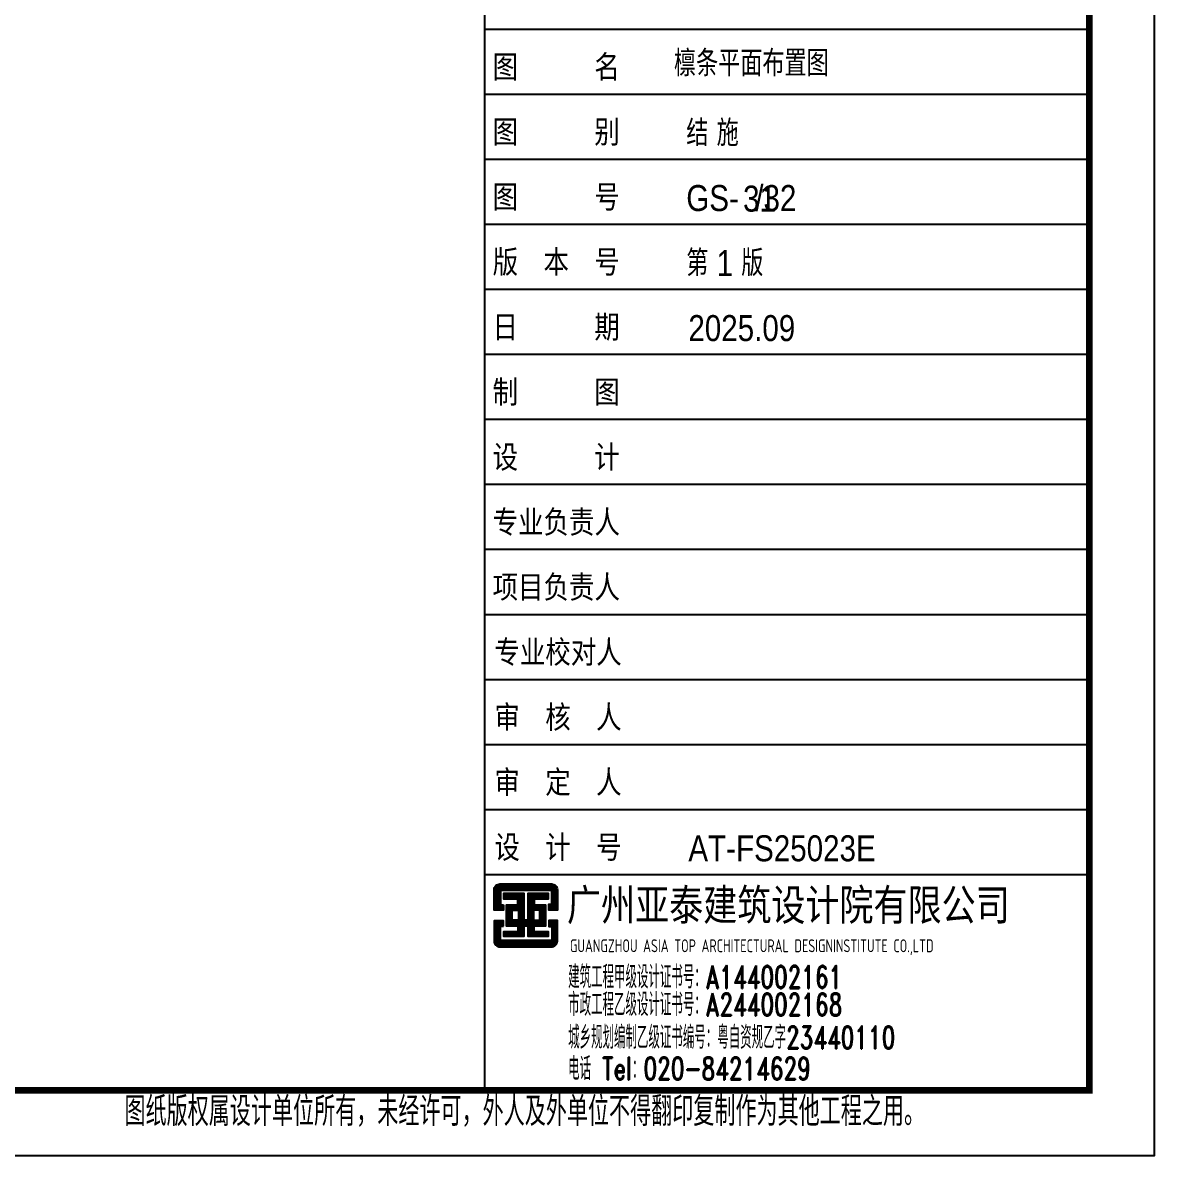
# Model space of a CAD drawing. Extents: x -695511 to 885008, y -751583 to -95266.
# Drawn here: x -113959 to -87853, y -706037 to -679908 of the extents above; entities that cross this region are included whole.
import ezdxf

# ---------------------------------------------------------------- set-up
doc = ezdxf.new("R2010")
doc.units = 0
doc.header["$LTSCALE"] = 1000
doc.header["$MEASUREMENT"] = 0
for name, color, linetype in [('13', 13, 'Continuous'), ('14', 1, 'Continuous'), ('_0', 7, 'Continuous'), ('PUB_TITLE', 4, 'Continuous')]:
    doc.layers.add(name, color=color, linetype=linetype)
doc.styles.add('_HZTXT', font='gs_txt.shx', dxfattribs={"width": 0.8, "bigfont": 'HZTXT.shx'})
doc.styles.add('HT', font='simhei.ttf', dxfattribs={"width": 0.7})
doc.styles.add('hztxt', font='romand_pkpm', dxfattribs={"bigfont": 'gbcbig'})
doc.styles.add('hztxt0', font='romans.shx', dxfattribs={"bigfont": 'gbcbig0.shx'})
doc.styles.get("Standard").update_dxf_attribs({"font": 'gbenor.shx', "bigfont": 'gbcbig.shx'})
doc.styles.add('宋体', font='simsun.ttc')

# ---------------------------------------------------------------- blocks, each defined once
blk = doc.blocks.new('弘吉车间2')
at = {"layer": '14'}
h = blk.add_hatch(dxfattribs=at)
h.set_pattern_fill('ANSI31', color=256, scale=100, angle=135, style=0)
h.set_pattern_definition([(180, (-226475.39, -78017.824), (-3e-15, -12.5), [])])
edge = h.paths.add_edge_path()
edge.add_line((-9011, 2855), (-9011, 2773))
edge.add_line((-9011, 2773), (-9152, 2773))
edge.add_line((-9152, 2773), (-9152, 3084))
edge.add_arc((-9062, 3084), 90, 90, 180, ccw=False)
edge.add_line((-9062, 3174), (-8271, 3174))
edge.add_arc((-8271, 3084), 90, 0, 90, ccw=False)
edge.add_line((-8181, 3084), (-8181, 2768))
edge.add_line((-8181, 2768), (-8311, 2768))
edge.add_line((-8311, 2768), (-8311, 2862))
edge.add_line((-8311, 2862), (-8282, 2862))
edge.add_line((-8282, 2862), (-8268, 2862))
edge.add_line((-8268, 2862), (-8268, 3074))
edge.add_line((-8268, 3074), (-9055, 3074))
edge.add_line((-9055, 3074), (-9055, 2855))
edge.add_line((-9055, 2855), (-9011, 2855))
h.paths.add_polyline_path([(-8629, 2622), (-8629, 3030), (-8321, 3030), (-8321, 2942), (-8535, 2942), (-8535, 2855), (-8362, 2855), (-8362, 2525), (-8542, 2525), (-8542, 2442), (-8320, 2442), (-8320, 2365), (-8628, 2365), (-8628, 2526), (-8697, 2526), (-8697, 2365), (-9006, 2365), (-9006, 2442), (-8784, 2442), (-8784, 2525), (-8963, 2525), (-8963, 2855), (-8790, 2855), (-8790, 2942), (-9004, 2942), (-9004, 3030), (-8697, 3030), (-8697, 2622)])
h.paths.add_polyline_path([(-8874, 2772), (-8776, 2772), (-8776, 2616), (-8874, 2616)], flags=16)
h.paths.add_polyline_path([(-8452, 2772), (-8549, 2772), (-8549, 2616), (-8452, 2616)], flags=16)
edge = h.paths.add_edge_path()
edge.add_line((-9011, 2525), (-9011, 2607))
edge.add_line((-9011, 2607), (-9152, 2607))
edge.add_line((-9152, 2607), (-9152, 2296))
edge.add_arc((-9062, 2296), 90, 180, 270)
edge.add_line((-9062, 2206), (-8271, 2206))
edge.add_arc((-8271, 2296), 90, 270, 360)
edge.add_line((-8181, 2296), (-8181, 2612))
edge.add_line((-8181, 2612), (-8311, 2612))
edge.add_line((-8311, 2612), (-8311, 2518))
edge.add_line((-8311, 2518), (-8282, 2518))
edge.add_line((-8282, 2518), (-8268, 2518))
edge.add_line((-8268, 2518), (-8268, 2306))
edge.add_line((-8268, 2306), (-9055, 2306))
edge.add_line((-9055, 2306), (-9055, 2525))
edge.add_line((-9055, 2525), (-9011, 2525))
for p, q in [((-9300, 29320), (-9300, 0)), ((-9300, 16320), (0, 16320)), ((-9300, 15320), (0, 15320)), ((-9300, 14320), (0, 14320)), ((-9300, 13320), (0, 13320)), ((-9300, 12320), (0, 12320)), ((-9300, 11320), (0, 11320)), ((-9300, 10320), (0, 10320)), ((-9300, 9320), (0, 9320)), ((-9300, 8320), (0, 8320)), ((-9300, 7320), (0, 7320)), ((-9300, 6320), (0, 6320)), ((-9300, 5320), (0, 5320)), ((-9300, 4320), (0, 4320)), ((-9300, 3320), (0, 3320)), ((-9300, 3320), (0, 3320))]:
    blk.add_line(p, q, dxfattribs=at)
for points in [[(-9300, 0), (0, 0), (0, 29320), (-9300, 29320)], [(-8874, 2772), (-8776, 2772), (-8776, 2616), (-8874, 2616)], [(-8452, 2772), (-8549, 2772), (-8549, 2616), (-8452, 2616)]]:
    blk.add_lwpolyline(points, close=True, dxfattribs=at)
for points in [[(-9011, 2855), (-9011, 2773), (-9152, 2773), (-9152, 3084, -0.414214), (-9062, 3174), (-8271, 3174, -0.414214), (-8181, 3084), (-8181, 2768), (-8311, 2768), (-8311, 2862), (-8282, 2862), (-8268, 2862), (-8268, 3074), (-9055, 3074), (-9055, 2855)], [(-9011, 2525), (-9011, 2607), (-9152, 2607), (-9152, 2296, 0.414214), (-9062, 2206), (-8271, 2206, 0.414214), (-8181, 2296), (-8181, 2612), (-8311, 2612), (-8311, 2518), (-8282, 2518), (-8268, 2518), (-8268, 2306), (-9055, 2306), (-9055, 2525)]]:
    blk.add_lwpolyline(points, format="xyb", close=True, dxfattribs=at)
blk.add_lwpolyline([(-8629, 2622), (-8629, 2622), (-8629, 3030), (-8321, 3030), (-8321, 2942), (-8535, 2942), (-8535, 2855), (-8362, 2855), (-8362, 2525), (-8542, 2525), (-8542, 2442), (-8320, 2442), (-8320, 2365), (-8628, 2365), (-8628, 2526), (-8697, 2526), (-8697, 2365), (-9006, 2365), (-9006, 2442), (-8784, 2442), (-8784, 2525), (-8963, 2525), (-8963, 2855), (-8790, 2855), (-8790, 2942), (-9004, 2942), (-9004, 3030), (-8697, 3030), (-8697, 2622), (-8629, 2622)], dxfattribs=at)
at = {"layer": '13', "color": 7, "style": '_HZTXT', "width": 0.85}
for s, p in [('结 施', (-6198, 14522)), ('GS-  /32', (-6198, 13522)), ('第 1 版', (-6198, 12522)), ('2025.09', (-6166, 11522)), ('AT-FS25023E', (-6166, 3522))]:
    blk.add_text(s, height=400, dxfattribs=at).set_placement(p)
at = {"layer": '13', "style": 'hztxt', "width": 0.7}
for s, p in [('建筑工程甲级设计证书号：A144002161', (-8015, 1568)), ('市政工程乙级设计证书号：A244002168', (-8015, 1144)), ('城乡规划编制乙级证书编号：粤自资规乙字23440110', (-8015, 639)), ('电话 Tel：020-84214629', (-8015, 159))]:
    blk.add_text(s, height=350, rotation=359.9997, dxfattribs=at).set_placement(p)
at = {"layer": '14'}
for s, height, style, width, p in [('图      名', 350, '宋体', 0.82, (-9176, 15566)), ('图      别', 350, '宋体', 0.82, (-9176, 14566)), ('图      号', 350, '宋体', 0.82, (-9176, 13566)), ('版  本  号', 350, '宋体', 0.82, (-9176, 12566)), ('日      期', 350, '宋体', 0.82, (-9176, 11566)), ('制      图', 350, '宋体', 0.82, (-9176, 10566)), ('设      计', 350, '宋体', 0.82, (-9176, 9566)), ('专业负责人', 350, '宋体', 0.82, (-9176, 8566)), ('项目负责人', 350, '宋体', 0.82, (-9176, 7566)), ('专业校对人', 350, '宋体', 0.82, (-9149, 6566, -24845)), ('审  核  人', 350, '宋体', 0.82, (-9149, 5566, -24845)), ('审  定  人', 350, '宋体', 0.82, (-9149, 4566, -24845)), ('设  计  号', 350, '宋体', 0.82, (-9149, 3566, -24845)), ('广州亚泰建筑设计院有限公司', 480, 'HT', 0.8, (-8033, 2612))]:
    blk.add_text(s, height=height, dxfattribs=dict(at, style=style, width=width)).set_placement(p)
at = {"layer": '14', "width": 0.8}
blk.add_text('GUANGZHOU ASIA TOP ARCHITECTURAL DESIGNINSTITUTE CO.,LTD', height=198, rotation=359.9997, dxfattribs=at).set_placement((-7987, 2124, -24845))
at = {"layer": '14', "style": 'hztxt0'}
blk.add_text('图纸版权属设计单位所有，未经许可，外人及外单位不得翻印复制作为其他工程之用。', height=450, rotation=359.9997, dxfattribs=at).set_placement((-14838, -548))

msp = doc.modelspace()

# ---------------------------------------------------------------- linework, layer by layer
at = {"layer": 'PUB_TITLE'}
msp.add_lwpolyline([(-245503.2, -706037.2), (-87853.2, -706037.2), (-87853.2, -616937.2), (-245503.2, -616937.2)], close=True, dxfattribs=at)
at = {"layer": 'PUB_TITLE', "const_width": 150}
msp.add_lwpolyline([(-241753.2, -704537.2), (-89353.2, -704537.2), (-89353.2, -618437.2), (-241753.2, -618437.2)], close=True, dxfattribs=at)

# ---------------------------------------------------------------- block references
at = {"layer": '_0', "xscale": 1.5, "yscale": 1.5, "zscale": 1.5}
msp.add_blockref('弘吉车间2', (-89353.2, -704537.2), dxfattribs=at)

# ---------------------------------------------------------------- texts
at = {"layer": '13', "color": 7, "style": '_HZTXT', "width": 0.85}
for s, p in [('檩条平面布置图', (-98934.6, -681146.8)), ('31', (-97340.4, -684267.5))]:
    msp.add_text(s, height=600, dxfattribs=at).set_placement(p)

doc.saveas('drawing.dxf')
